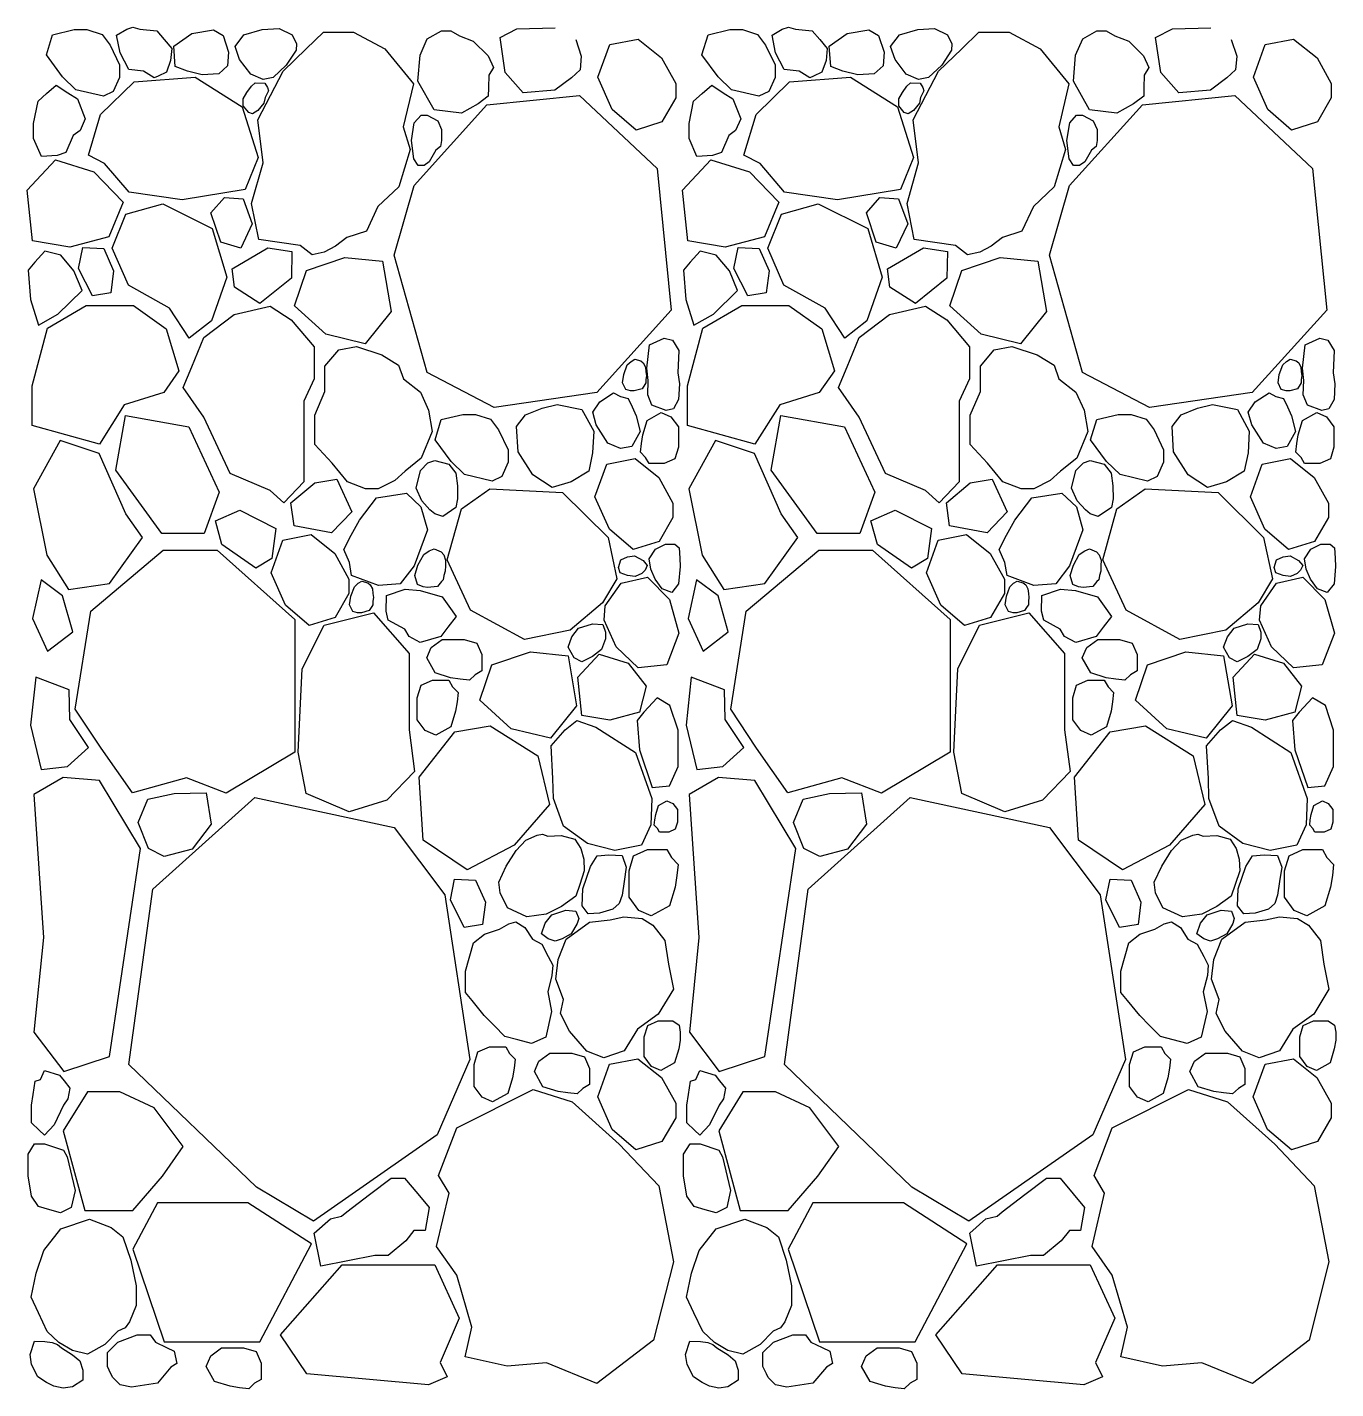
# Model space of a CAD drawing. Header units: millimetres. Extents: x 10227 to 13232, y 2 to 9351.
# Drawn here: x 11655.5 to 11831.7, y 7109.5 to 7292.7 of the extents above; entities that cross this region are included whole.
import ezdxf

# ---------------------------------------------------------------- set-up
doc = ezdxf.new("R2010")
doc.units = ezdxf.units.MM
doc.layers.add('RETINO', color=20, linetype='Continuous')

msp = doc.modelspace()

# ---------------------------------------------------------------- linework, layer by layer
at = {"layer": 'RETINO'}
for points in [[(11671.19, 7286.79), (11669.21, 7287.04), (11668.04, 7289.3), (11667.57, 7291.65), (11668.94, 7292.48), (11669.77, 7292.72), (11670.71, 7292.46), (11672.98, 7292.23), (11673.99, 7291.09), (11674.98, 7289.88), (11674.83, 7288.25), (11674.28, 7286.67), (11673.15, 7286.13), (11672.64, 7285.91), (11671.19, 7286.79)], [(11690.41, 7287.63), (11688.64, 7285.96), (11687.3, 7285.7), (11685.63, 7286.4), (11684.12, 7288.36), (11683.51, 7290.12), (11684.7, 7291.7), (11687.18, 7292.42), (11689.45, 7292.56), (11691.2, 7291.69), (11691.76, 7290.47), (11691.73, 7289.62), (11690.41, 7287.63)], [(11719.89, 7286.63), (11719.19, 7291.33), (11721.46, 7292.51), (11726.61, 7292.64)], [(11759.42, 7286.79), (11757.44, 7287.04), (11756.27, 7289.3), (11755.79, 7291.65), (11757.16, 7292.48), (11758, 7292.72), (11758.94, 7292.46), (11761.21, 7292.23), (11762.22, 7291.09), (11763.2, 7289.88), (11763.06, 7288.25), (11762.5, 7286.67), (11761.38, 7286.13), (11760.87, 7285.91), (11759.42, 7286.79)], [(11778.63, 7287.63), (11776.87, 7285.96), (11775.52, 7285.7), (11773.86, 7286.4), (11772.35, 7288.36), (11771.74, 7290.12), (11772.93, 7291.7), (11775.41, 7292.42), (11777.67, 7292.56), (11779.42, 7291.69), (11779.98, 7290.47), (11779.95, 7289.62), (11778.63, 7287.63)], [(11808.12, 7286.63), (11807.41, 7291.33), (11809.68, 7292.51), (11814.84, 7292.64)], [(11665.8, 7283.43), (11662.1, 7284.31), (11660.3, 7286.07), (11658.12, 7288.99), (11658.95, 7291.72), (11661.87, 7292.42), (11663.58, 7292.42), (11665.61, 7291.76), (11666.68, 7290.32), (11667.96, 7287.67), (11667.96, 7285.98), (11667.12, 7284.06), (11665.8, 7283.43)], [(11675.47, 7287.42), (11675.28, 7290.16), (11677.67, 7291.89), (11680.6, 7292.37)], [(11680.6, 7292.37), (11681.91, 7291.62)], [(11681.91, 7291.62), (11682.65, 7289.38), (11682.5, 7287.54)], [(11692.26, 7263.36), (11686.7, 7264.13), (11685.73, 7269), (11687.3, 7274.47), (11686.57, 7280.25), (11689.97, 7286.79), (11693.09, 7289.81), (11695.41, 7292.05), (11699.47, 7292.05), (11703.65, 7289.81), (11707.53, 7285.09), (11706.16, 7279.31), (11707.07, 7276.27), (11705.55, 7271.25), (11702.74, 7268.59), (11701.2, 7265.28), (11698.56, 7264.41), (11697.04, 7263.27), (11695.52, 7262.46), (11693.89, 7262.07), (11692.26, 7263.36)], [(11713.98, 7281.15), (11710.31, 7281.61), (11708.13, 7285.48), (11708.41, 7288.97), (11709.39, 7291.15), (11711.3, 7292.26), (11712.55, 7292.24), (11713.72, 7291.56), (11715.58, 7290.86), (11717.57, 7288.89), (11718.28, 7287.32), (11717.66, 7286.26), (11717.62, 7284.58), (11717.59, 7283.43), (11716.24, 7282.43), (11713.98, 7281.15)], [(11729.37, 7291.06), (11730.12, 7288.82), (11729.97, 7286.97)], [(11740.97, 7279.99), (11737.49, 7278.89), (11734.29, 7281.63), (11732.35, 7286), (11733.94, 7290.4), (11737.75, 7291.14), (11740.93, 7288.59), (11742.84, 7285.15), (11742.84, 7283.2), (11740.97, 7279.99)], [(11754.03, 7283.43), (11750.33, 7284.31), (11748.52, 7286.07), (11746.35, 7288.99), (11747.18, 7291.72), (11750.09, 7292.42), (11751.81, 7292.42), (11753.83, 7291.76), (11754.9, 7290.32), (11756.19, 7287.67), (11756.19, 7285.98), (11755.35, 7284.06), (11754.03, 7283.43)], [(11763.7, 7287.42), (11763.5, 7290.16), (11765.9, 7291.89), (11768.82, 7292.37)], [(11768.82, 7292.37), (11770.13, 7291.62)], [(11770.13, 7291.62), (11770.88, 7289.38), (11770.73, 7287.54)], [(11780.48, 7263.36), (11774.93, 7264.13), (11773.96, 7269), (11775.52, 7274.47), (11774.8, 7280.25), (11778.2, 7286.79), (11781.32, 7289.81), (11783.64, 7292.05), (11787.7, 7292.05), (11791.88, 7289.81), (11795.75, 7285.09), (11794.39, 7279.31), (11795.3, 7276.27), (11793.78, 7271.25), (11790.97, 7268.59), (11789.43, 7265.28), (11786.79, 7264.41), (11785.27, 7263.27), (11783.75, 7262.46), (11782.12, 7262.07), (11780.48, 7263.36)], [(11802.21, 7281.15), (11798.53, 7281.61), (11796.36, 7285.48), (11796.63, 7288.97), (11797.62, 7291.15), (11799.53, 7292.26), (11800.78, 7292.24), (11801.94, 7291.56), (11803.81, 7290.86), (11805.79, 7288.89), (11806.51, 7287.32), (11805.89, 7286.26), (11805.85, 7284.58), (11805.82, 7283.43), (11804.46, 7282.43), (11802.21, 7281.15)], [(11817.6, 7291.06), (11818.34, 7288.82), (11818.19, 7286.97)], [(11829.2, 7279.99), (11825.71, 7278.89), (11822.52, 7281.63), (11820.58, 7286), (11822.17, 7290.4), (11825.98, 7291.14), (11829.16, 7288.59), (11831.06, 7285.15), (11831.06, 7283.2), (11829.2, 7279.99)], [(11681.32, 7286.47), (11679.1, 7286.3), (11677.11, 7286.82), (11675.47, 7287.42)], [(11682.5, 7287.54), (11681.32, 7286.47)], [(11729.97, 7286.97), (11728.78, 7285.9)], [(11769.54, 7286.47), (11767.33, 7286.3), (11765.34, 7286.82), (11763.7, 7287.42)], [(11770.73, 7287.54), (11769.54, 7286.47)], [(11818.19, 7286.97), (11817.01, 7285.9)], [(11686.6, 7275.21), (11684.87, 7270.89), (11676.37, 7269.48), (11669.24, 7270.54), (11665.95, 7274.39), (11663.78, 7275.51), (11665.42, 7280.97), (11669.92, 7285.37), (11678.14, 7286.02), (11684.47, 7282.01), (11686.6, 7275.21)], [(11687.4, 7282.5), (11686.58, 7281.5), (11685.87, 7281.07), (11685.35, 7281.26), (11684.61, 7282.15), (11684.61, 7283.07), (11685.1, 7283.95), (11685.71, 7284.77), (11686.23, 7285.24), (11687.5, 7285.19), (11687.87, 7284.63), (11687.99, 7284.16), (11687.56, 7283.27), (11687.4, 7282.5)], [(11728.78, 7285.9), (11726.57, 7284.24), (11722.31, 7283.91), (11719.89, 7286.63)], [(11774.82, 7275.21), (11773.1, 7270.89), (11764.59, 7269.48), (11757.47, 7270.54), (11754.18, 7274.39), (11752, 7275.51), (11753.64, 7280.97), (11758.15, 7285.37), (11766.37, 7286.02), (11772.7, 7282.01), (11774.82, 7275.21)], [(11775.63, 7282.5), (11774.81, 7281.5), (11774.1, 7281.07), (11773.57, 7281.26), (11772.84, 7282.15), (11772.84, 7283.07), (11773.33, 7283.95), (11773.94, 7284.77), (11774.45, 7285.24), (11775.73, 7285.19), (11776.1, 7284.63), (11776.22, 7284.16), (11775.78, 7283.27), (11775.63, 7282.5)], [(11817.01, 7285.9), (11814.79, 7284.24), (11810.53, 7283.91), (11808.12, 7286.63)], [(11657.44, 7275.31), (11656.39, 7277.75), (11656.39, 7279.75), (11656.99, 7282.79), (11658.15, 7283.79), (11659.44, 7284.91), (11660.98, 7283.91), (11662.28, 7283.07), (11663.34, 7280.39), (11662.66, 7278.83), (11661.74, 7278.16), (11660.74, 7275.85), (11659.56, 7275.44), (11657.44, 7275.31)], [(11707.61, 7271.41), (11717.42, 7282.28), (11729.87, 7283.55), (11740.33, 7273.71), (11742.23, 7254.66), (11732.19, 7243.54), (11718.37, 7241.53), (11709.38, 7246.27), (11704.92, 7262.06), (11707.61, 7271.41)], [(11745.66, 7275.31), (11744.62, 7277.75), (11744.62, 7279.75), (11745.21, 7282.79), (11746.37, 7283.79), (11747.67, 7284.91), (11749.21, 7283.91), (11750.51, 7283.07), (11751.57, 7280.39), (11750.89, 7278.83), (11749.96, 7278.16), (11748.97, 7275.85), (11747.78, 7275.44), (11745.66, 7275.31)], [(11795.84, 7271.41), (11805.64, 7282.28), (11818.09, 7283.55), (11828.55, 7273.71), (11830.46, 7254.66), (11820.42, 7243.54), (11806.59, 7241.53), (11797.6, 7246.27), (11793.15, 7262.06), (11795.84, 7271.41)], [(11710.55, 7276.16), (11709.66, 7274.61), (11708.95, 7274.1), (11708.15, 7274.1), (11707.58, 7275.01), (11707.24, 7277.47), (11707.64, 7279.85), (11708.55, 7280.91), (11709.35, 7280.91), (11710.81, 7280.13), (11711.32, 7278.96), (11711.32, 7277.5), (11711.18, 7276.66), (11710.55, 7276.16)], [(11798.78, 7276.16), (11797.89, 7274.61), (11797.18, 7274.1), (11796.38, 7274.1), (11795.8, 7275.01), (11795.46, 7277.47), (11795.86, 7279.85), (11796.78, 7280.91), (11797.58, 7280.91), (11799.03, 7280.13), (11799.55, 7278.96), (11799.55, 7277.5), (11799.4, 7276.66), (11798.78, 7276.16)], [(11661.27, 7263.12), (11656.25, 7263.96), (11655.54, 7270.78), (11659.32, 7274.89), (11664.52, 7273.27), (11668.47, 7269.16), (11666.54, 7264.52), (11661.27, 7263.12)], [(11749.49, 7263.12), (11744.47, 7263.96), (11743.76, 7270.78), (11747.55, 7274.89), (11752.74, 7273.27), (11756.7, 7269.16), (11754.77, 7264.52), (11749.49, 7263.12)], [(11674.7, 7254.91), (11669.18, 7258.02), (11666.99, 7262.97), (11668.83, 7267.58), (11673.78, 7268.96), (11680.45, 7265.62), (11682.4, 7259.06), (11680.33, 7253.19), (11677.34, 7250.88), (11674.7, 7254.91)], [(11682.08, 7269.82), (11684.6, 7269.62), (11685.82, 7266.24), (11684.28, 7262.97), (11681.58, 7263.79), (11680.26, 7267.75), (11682.08, 7269.82)], [(11762.92, 7254.91), (11757.4, 7258.02), (11755.22, 7262.97), (11757.06, 7267.58), (11762, 7268.96), (11768.67, 7265.62), (11770.63, 7259.06), (11768.56, 7253.19), (11765.57, 7250.88), (11762.92, 7254.91)], [(11770.31, 7269.82), (11772.82, 7269.62), (11774.05, 7266.24), (11772.51, 7262.97), (11769.81, 7263.79), (11768.49, 7267.75), (11770.31, 7269.82)], [(11655.96, 7256.06), (11657.04, 7252.62), (11659.66, 7254.12), (11662.91, 7257.28), (11661.83, 7259.95), (11660.07, 7262.03), (11657.9, 7262.57), (11656.54, 7261.12), (11655.64, 7260.03), (11655.96, 7256.06)], [(11666.79, 7256.96), (11664.3, 7256.56), (11662.44, 7260.27), (11663.02, 7263.09), (11665.83, 7262.93), (11667.17, 7259.95), (11666.79, 7256.96)], [(11683.42, 7257.72), (11683.11, 7260.22), (11687.93, 7263.04), (11691.17, 7262.54), (11691.11, 7258.96), (11686.86, 7255.55), (11683.42, 7257.72)], [(11698.28, 7261.74), (11703.35, 7261.23), (11704.51, 7254.47), (11701.01, 7250.12), (11695.71, 7251.39), (11691.5, 7255.23), (11693.12, 7259.99), (11698.28, 7261.74)], [(11744.18, 7256.06), (11745.27, 7252.62), (11747.89, 7254.12), (11751.14, 7257.28), (11750.06, 7259.95), (11748.29, 7262.03), (11746.13, 7262.57), (11744.77, 7261.12), (11743.87, 7260.03), (11744.18, 7256.06)], [(11755.02, 7256.96), (11752.52, 7256.56), (11750.67, 7260.27), (11751.24, 7263.09), (11754.06, 7262.93), (11755.39, 7259.95), (11755.02, 7256.96)], [(11771.64, 7257.72), (11771.33, 7260.22), (11776.16, 7263.04), (11779.4, 7262.54), (11779.33, 7258.96), (11775.09, 7255.55), (11771.64, 7257.72)], [(11786.51, 7261.74), (11791.58, 7261.23), (11792.74, 7254.47), (11789.23, 7250.12), (11783.94, 7251.39), (11779.72, 7255.23), (11781.34, 7259.99), (11786.51, 7261.74)], [(11668.6, 7241.91), (11665.26, 7236.6), (11656.2, 7239.12), (11656.2, 7244.44), (11658.25, 7252.21), (11663.49, 7255.28), (11669.83, 7255.28), (11674.25, 7252.14), (11675.96, 7246.48), (11673.91, 7243.55), (11668.6, 7241.91)], [(11688.22, 7230.35), (11682.85, 7232.66), (11679.31, 7240.22), (11676.52, 7244.24), (11677.68, 7247.03), (11679.32, 7250.98), (11683.39, 7254.04), (11688.22, 7255.2), (11691.08, 7253.36), (11694.14, 7249.69), (11694.14, 7245.4), (11692.78, 7242.4), (11692.78, 7239.4), (11692.78, 7234.43), (11692.78, 7231.51), (11690.06, 7228.71), (11688.22, 7230.35)], [(11756.83, 7241.91), (11753.49, 7236.6), (11744.43, 7239.12), (11744.43, 7244.44), (11746.47, 7252.21), (11751.72, 7255.28), (11758.05, 7255.28), (11762.48, 7252.14), (11764.18, 7246.48), (11762.14, 7243.55), (11756.83, 7241.91)], [(11776.45, 7230.35), (11771.07, 7232.66), (11767.54, 7240.22), (11764.75, 7244.24), (11765.91, 7247.03), (11767.54, 7250.98), (11771.62, 7254.04), (11776.45, 7255.2), (11779.3, 7253.36), (11782.36, 7249.69), (11782.36, 7245.4), (11781, 7242.4), (11781, 7239.4), (11781, 7234.43), (11781, 7231.51), (11778.28, 7228.71), (11776.45, 7230.35)], [(11743.33, 7244.71), (11743.22, 7242.63), (11742.52, 7241.34), (11741.56, 7241.15), (11739.63, 7241.85), (11739.05, 7243.24), (11739.13, 7245.18), (11738.95, 7246.82), (11739.31, 7249.99), (11741.29, 7250.88), (11742.37, 7250.61), (11743.23, 7249.23), (11743.11, 7246.19), (11743.33, 7244.71)], [(11831.56, 7244.71), (11831.44, 7242.63), (11830.75, 7241.34), (11829.78, 7241.15), (11827.86, 7241.85), (11827.27, 7243.24), (11827.36, 7245.18), (11827.18, 7246.82), (11827.54, 7249.99), (11829.52, 7250.88), (11830.59, 7250.61), (11831.45, 7249.23), (11831.34, 7246.19), (11831.56, 7244.71)], [(11708.57, 7234.7), (11706.41, 7232.99), (11705, 7231.7), (11702.78, 7230.61), (11701.09, 7230.61), (11698.63, 7231.54), (11696.58, 7234.04), (11694.25, 7236.56), (11694.25, 7240.51), (11695.61, 7243.68), (11695.61, 7247.11), (11697.48, 7249.3), (11699.87, 7249.74), (11703.27, 7248.64), (11705.53, 7247.24), (11706.19, 7245.4), (11708.47, 7243.6), (11709.57, 7241.19), (11710.06, 7238.29), (11708.57, 7234.7)], [(11796.8, 7234.7), (11794.63, 7232.99), (11793.22, 7231.7), (11791.01, 7230.61), (11789.31, 7230.61), (11786.85, 7231.54), (11784.81, 7234.04), (11782.48, 7236.56), (11782.48, 7240.51), (11783.84, 7243.68), (11783.84, 7247.11), (11785.71, 7249.3), (11788.09, 7249.74), (11791.49, 7248.64), (11793.76, 7247.24), (11794.41, 7245.4), (11796.7, 7243.6), (11797.8, 7241.19), (11798.29, 7238.29), (11796.8, 7234.7)], [(11738.3, 7244.05), (11737.25, 7243.76), (11736.75, 7243.76), (11736.12, 7243.94), (11735.68, 7244.86), (11735.85, 7246), (11736.31, 7247.26), (11736.83, 7247.74), (11737.32, 7248.03), (11738.12, 7247.81), (11738.46, 7247.54), (11738.74, 7246.98), (11738.8, 7246.37), (11738.88, 7245.8), (11738.8, 7245.31), (11738.8, 7244.85), (11738.65, 7244.63), (11738.3, 7244.05)], [(11826.52, 7244.05), (11825.48, 7243.76), (11824.98, 7243.76), (11824.34, 7243.94), (11823.9, 7244.86), (11824.07, 7246), (11824.54, 7247.26), (11825.06, 7247.74), (11825.54, 7248.03), (11826.34, 7247.81), (11826.68, 7247.54), (11826.96, 7246.98), (11827.03, 7246.37), (11827.1, 7245.8), (11827.03, 7245.31), (11827.03, 7244.85), (11826.88, 7244.63), (11826.52, 7244.05)], [(11737.48, 7240.42), (11738.05, 7238.32), (11736.92, 7236.28), (11735.41, 7236.04), (11733.7, 7236.72), (11732.13, 7239.22), (11731.67, 7240.92), (11732.61, 7242.32), (11734.47, 7243.49), (11735.38, 7243.01), (11736.43, 7242.75), (11736.97, 7241.63), (11737.48, 7240.42)], [(11825.71, 7240.42), (11826.27, 7238.32), (11825.14, 7236.28), (11823.64, 7236.04), (11821.93, 7236.72), (11820.36, 7239.22), (11819.9, 7240.92), (11820.84, 7242.32), (11822.7, 7243.49), (11823.6, 7243.01), (11824.65, 7242.75), (11825.19, 7241.63), (11825.71, 7240.42)], [(11723.6, 7232.49), (11721.63, 7235.58), (11721.41, 7238.98), (11722.62, 7240.56), (11724.84, 7241.47), (11726.88, 7241.95), (11730.21, 7241.25), (11731.79, 7238.33), (11731.64, 7235.43), (11731.12, 7232.97), (11728.74, 7231.52), (11726.19, 7230.77), (11723.6, 7232.49)], [(11811.82, 7232.49), (11809.85, 7235.58), (11809.64, 7238.98), (11810.85, 7240.56), (11813.06, 7241.47), (11815.1, 7241.95), (11818.44, 7241.25), (11820.02, 7238.33), (11819.87, 7235.43), (11819.35, 7232.97), (11816.97, 7231.52), (11814.42, 7230.77), (11811.82, 7232.49)], [(11679.36, 7224.57), (11673.64, 7224.57), (11667.46, 7233.1), (11668.76, 7240.45), (11677.31, 7238.94), (11681.39, 7230.12)], [(11718.1, 7231.62), (11714.4, 7232.5), (11712.6, 7234.26), (11710.43, 7237.17), (11711.26, 7239.91), (11714.17, 7240.61), (11715.89, 7240.61), (11717.91, 7239.95), (11718.98, 7238.51), (11720.27, 7235.86), (11720.27, 7234.17), (11719.42, 7232.25), (11718.1, 7231.62)], [(11738.4, 7237.88), (11738.98, 7239.81), (11740.88, 7240.86), (11742.18, 7240.3), (11743.19, 7238.93), (11743.19, 7236.19), (11742.71, 7234.62), (11741.28, 7233.99), (11739.24, 7233.99), (11738.77, 7234.81), (11738.08, 7235.53), (11738.2, 7236.68), (11738.4, 7237.88)], [(11767.59, 7224.57), (11761.87, 7224.57), (11755.69, 7233.1), (11756.99, 7240.45), (11765.53, 7238.94), (11769.61, 7230.12)], [(11806.33, 7231.62), (11802.63, 7232.5), (11800.83, 7234.26), (11798.65, 7237.17), (11799.49, 7239.91), (11802.4, 7240.61), (11804.11, 7240.61), (11806.14, 7239.95), (11807.21, 7238.51), (11808.49, 7235.86), (11808.49, 7234.17), (11807.65, 7232.25), (11806.33, 7231.62)], [(11826.62, 7237.88), (11827.21, 7239.81), (11829.1, 7240.86), (11830.41, 7240.3), (11831.42, 7238.93), (11831.42, 7236.19), (11830.94, 7234.62), (11829.51, 7233.99), (11827.47, 7233.99), (11827, 7234.81), (11826.3, 7235.53), (11826.43, 7236.68), (11826.62, 7237.88)], [(11666.6, 7217.86), (11671.03, 7224.03), (11668.81, 7227.22), (11665.21, 7235.34), (11659.98, 7237.08), (11656.37, 7230.57), (11658.17, 7221.68)], [(11754.82, 7217.86), (11759.26, 7224.03), (11757.04, 7227.22), (11753.43, 7235.34), (11748.2, 7237.08), (11744.6, 7230.57), (11746.4, 7221.68)], [(11707.88, 7230.66), (11708.46, 7233.04), (11709.48, 7234.1), (11710.38, 7234.39), (11712.28, 7233.92), (11713.22, 7232.68), (11713.46, 7230.98), (11713.46, 7229.25), (11713.24, 7228.09), (11711.47, 7226.86), (11710.39, 7227.24), (11709.75, 7227.76), (11708.64, 7228.99), (11707.88, 7230.66)], [(11740.59, 7223.52), (11737.1, 7222.41), (11733.9, 7225.15), (11731.96, 7229.52), (11733.55, 7233.92), (11737.36, 7234.66), (11740.54, 7232.12), (11742.45, 7228.67), (11742.45, 7226.72), (11740.59, 7223.52)], [(11796.1, 7230.66), (11796.69, 7233.04), (11797.7, 7234.1), (11798.6, 7234.39), (11800.51, 7233.92), (11801.45, 7232.68), (11801.68, 7230.98), (11801.69, 7229.25), (11801.47, 7228.09), (11799.7, 7226.86), (11798.62, 7227.24), (11797.98, 7227.76), (11796.86, 7228.99), (11796.1, 7230.66)], [(11828.81, 7223.52), (11825.33, 7222.41), (11822.13, 7225.15), (11820.19, 7229.52), (11821.78, 7233.92), (11825.59, 7234.66), (11828.77, 7232.12), (11830.68, 7228.67), (11830.68, 7226.72), (11828.81, 7223.52)], [(11681.39, 7230.12), (11679.36, 7224.57)], [(11697.21, 7231.91), (11699.24, 7227.51), (11696.51, 7224.67), (11691.46, 7225.62), (11691.04, 7228.7), (11694.23, 7231.39), (11697.21, 7231.91)], [(11713.99, 7227.9), (11717.79, 7230.59), (11727.6, 7230.1), (11733.74, 7224.02), (11734.92, 7218.48), (11732.99, 7215.25), (11728.64, 7211.56), (11722.47, 7210.31), (11715.22, 7214.24), (11712.08, 7221.04), (11713.99, 7227.9)], [(11769.61, 7230.12), (11767.59, 7224.57)], [(11785.43, 7231.91), (11787.46, 7227.51), (11784.74, 7224.67), (11779.69, 7225.62), (11779.26, 7228.7), (11782.46, 7231.39), (11785.43, 7231.91)], [(11802.22, 7227.9), (11806.01, 7230.59), (11815.82, 7230.1), (11821.96, 7224.02), (11823.15, 7218.48), (11821.21, 7215.25), (11816.87, 7211.56), (11810.7, 7210.31), (11803.44, 7214.24), (11800.31, 7221.04), (11802.22, 7227.9)], [(11700.25, 7226.37), (11702.55, 7229.4), (11706.58, 7230.01), (11708.52, 7228.18), (11709.42, 7225.09), (11707.62, 7220.24), (11705.75, 7217.78), (11702.81, 7217.59), (11699.2, 7218.92), (11698.91, 7220.69), (11698.15, 7222.42), (11699.12, 7224.36), (11700.25, 7226.37)], [(11788.48, 7226.37), (11790.78, 7229.4), (11794.81, 7230.01), (11796.75, 7228.18), (11797.64, 7225.09), (11795.85, 7220.24), (11793.98, 7217.78), (11791.03, 7217.59), (11787.43, 7218.92), (11787.13, 7220.69), (11786.37, 7222.42), (11787.34, 7224.36), (11788.48, 7226.37)], [(11688.47, 7221.21), (11686.32, 7219.89), (11681.75, 7223.11), (11680.87, 7226.27), (11684.16, 7227.7), (11689.02, 7225.25), (11688.47, 7221.21)], [(11776.7, 7221.21), (11774.55, 7219.89), (11769.98, 7223.11), (11769.09, 7226.27), (11772.38, 7227.7), (11777.25, 7225.25), (11776.7, 7221.21)], [(11696.97, 7213.29), (11693.48, 7212.18), (11690.29, 7214.92), (11688.35, 7219.29), (11689.94, 7223.69), (11693.75, 7224.43), (11696.93, 7221.89), (11698.83, 7218.44), (11698.83, 7216.49), (11696.97, 7213.29)], [(11743.22, 7217.79), (11742.29, 7216.65), (11741.01, 7217.15), (11740.05, 7218.44), (11739.47, 7219.78), (11739.23, 7221.18), (11740.1, 7222.46), (11741.46, 7223.12), (11742.71, 7223.12), (11743.29, 7222.64), (11743.38, 7221.24), (11743.41, 7220.14), (11743.22, 7217.79)], [(11785.2, 7213.29), (11781.71, 7212.18), (11778.52, 7214.92), (11776.57, 7219.29), (11778.16, 7223.69), (11781.98, 7224.43), (11785.15, 7221.89), (11787.06, 7218.44), (11787.06, 7216.49), (11785.2, 7213.29)], [(11831.45, 7217.79), (11830.51, 7216.65), (11829.23, 7217.15), (11828.28, 7218.44), (11827.7, 7219.78), (11827.46, 7221.18), (11828.32, 7222.46), (11829.68, 7223.12), (11830.93, 7223.12), (11831.52, 7222.64), (11831.6, 7221.24), (11831.64, 7220.14), (11831.45, 7217.79)], [(11658.17, 7221.68), (11661.09, 7217.03)], [(11669.7, 7189.67), (11665.47, 7195.7), (11662, 7200.94), (11664.1, 7214.11), (11673.84, 7222.35), (11681.09, 7222.35), (11691.55, 7212.98), (11691.55, 7195.15), (11682.3, 7189.61), (11676.96, 7191.67), (11669.7, 7189.67)], [(11710.77, 7217.46), (11709.43, 7217.3), (11708.82, 7217.39), (11708.07, 7217.72), (11707.7, 7218.93), (11708.12, 7220.31), (11708.93, 7221.76), (11709.65, 7222.26), (11710.3, 7222.52), (11711.24, 7222.11), (11711.61, 7221.72), (11711.85, 7220.98), (11711.82, 7220.21), (11711.8, 7219.5), (11711.62, 7218.91), (11711.54, 7218.35), (11711.31, 7218.1), (11710.77, 7217.46)], [(11737.36, 7218.8), (11736.35, 7218.93), (11735.37, 7219.29), (11735.13, 7220.01), (11735.45, 7221.03), (11736.34, 7221.44), (11737.29, 7221.55), (11738.43, 7220.95), (11738.99, 7220.25), (11738.7, 7219.62), (11738.26, 7219.2), (11737.36, 7218.8)], [(11746.4, 7221.68), (11749.32, 7217.03)], [(11757.93, 7189.67), (11753.7, 7195.7), (11750.23, 7200.94), (11752.32, 7214.11), (11762.07, 7222.35), (11769.32, 7222.35), (11779.78, 7212.98), (11779.78, 7195.15), (11770.52, 7189.61), (11765.19, 7191.67), (11757.93, 7189.67)], [(11798.99, 7217.46), (11797.66, 7217.3), (11797.05, 7217.39), (11796.3, 7217.72), (11795.93, 7218.93), (11796.35, 7220.31), (11797.15, 7221.76), (11797.88, 7222.26), (11798.53, 7222.52), (11799.47, 7222.11), (11799.84, 7221.72), (11800.08, 7220.98), (11800.05, 7220.21), (11800.03, 7219.5), (11799.85, 7218.91), (11799.77, 7218.35), (11799.53, 7218.1), (11798.99, 7217.46)], [(11825.59, 7218.8), (11824.57, 7218.93), (11823.59, 7219.29), (11823.36, 7220.01), (11823.68, 7221.03), (11824.57, 7221.44), (11825.52, 7221.55), (11826.65, 7220.95), (11827.22, 7220.25), (11826.92, 7219.62), (11826.49, 7219.2), (11825.59, 7218.8)], [(11658.27, 7208.73), (11661.67, 7211.32), (11660.29, 7216.19), (11657.42, 7218.32), (11656.26, 7213.13), (11658.27, 7208.73)], [(11661.09, 7217.03), (11666.6, 7217.86)], [(11701.55, 7214.19), (11700.51, 7213.9), (11700.01, 7213.9), (11699.38, 7214.08), (11698.93, 7214.99), (11699.11, 7216.14), (11699.57, 7217.39), (11700.09, 7217.88), (11700.57, 7218.16), (11701.37, 7217.95), (11701.71, 7217.68), (11701.99, 7217.12), (11702.06, 7216.5), (11702.13, 7215.94), (11702.06, 7215.45), (11702.06, 7214.99), (11701.91, 7214.76), (11701.55, 7214.19)], [(11735.47, 7217.87), (11739.04, 7218.68), (11741.99, 7215.68), (11743.26, 7211.17), (11741.61, 7206.92), (11737.75, 7206.49), (11734.8, 7209.3), (11733.18, 7212.89), (11733.35, 7214.83), (11735.47, 7217.87)], [(11746.5, 7208.73), (11749.89, 7211.32), (11748.52, 7216.19), (11745.64, 7218.32), (11744.49, 7213.13), (11746.5, 7208.73)], [(11749.32, 7217.03), (11754.82, 7217.86)], [(11789.78, 7214.19), (11788.74, 7213.9), (11788.24, 7213.9), (11787.6, 7214.08), (11787.16, 7214.99), (11787.33, 7216.14), (11787.8, 7217.39), (11788.31, 7217.88), (11788.8, 7218.16), (11789.6, 7217.95), (11789.94, 7217.68), (11790.22, 7217.12), (11790.29, 7216.5), (11790.36, 7215.94), (11790.29, 7215.45), (11790.29, 7214.99), (11790.13, 7214.76), (11789.78, 7214.19)], [(11823.7, 7217.87), (11827.26, 7218.68), (11830.22, 7215.68), (11831.49, 7211.17), (11829.84, 7206.92), (11825.98, 7206.49), (11823.02, 7209.3), (11821.41, 7212.89), (11821.57, 7214.83), (11823.7, 7217.87)], [(11703.89, 7216.24), (11706.42, 7217.07), (11708.41, 7216.89), (11711.38, 7216.03), (11712.28, 7214.79), (11713.28, 7213.4), (11712.15, 7211.95), (11711.2, 7210.73), (11708.44, 7209.91), (11706.94, 7210.72), (11706.35, 7211.7), (11704.14, 7212.9), (11703.83, 7214.11), (11703.89, 7216.24)], [(11792.12, 7216.24), (11794.64, 7217.07), (11796.64, 7216.89), (11799.61, 7216.03), (11800.51, 7214.79), (11801.5, 7213.4), (11800.38, 7211.95), (11799.43, 7210.73), (11796.67, 7209.91), (11795.17, 7210.72), (11794.58, 7211.7), (11792.37, 7212.9), (11792.06, 7214.11), (11792.12, 7216.24)], [(11698.89, 7187.12), (11693.1, 7189.59), (11692.02, 7195.15), (11692.56, 7206.38), (11695.49, 7212.25), (11702.14, 7213.89), (11706.95, 7208.42), (11706.95, 7198.13), (11707.67, 7192.55), (11703.95, 7188.67), (11698.89, 7187.12)], [(11787.12, 7187.12), (11781.32, 7189.59), (11780.25, 7195.15), (11780.79, 7206.38), (11783.72, 7212.25), (11790.36, 7213.89), (11795.17, 7208.42), (11795.17, 7198.13), (11795.9, 7192.55), (11792.18, 7188.67), (11787.12, 7187.12)], [(11732.85, 7208.97), (11731.62, 7208), (11730.18, 7207.3), (11729.14, 7207.82), (11728.35, 7209.26), (11728.86, 7210.68), (11729.75, 7211.83), (11731.63, 7212.44), (11733, 7212.31), (11733.38, 7211.31), (11733.37, 7210.39), (11732.85, 7208.97)], [(11821.08, 7208.97), (11819.85, 7208), (11818.41, 7207.3), (11817.37, 7207.82), (11816.58, 7209.26), (11817.08, 7210.68), (11817.98, 7211.83), (11819.85, 7212.44), (11821.22, 7212.31), (11821.6, 7211.31), (11821.6, 7210.39), (11821.08, 7208.97)], [(11712.53, 7205.17), (11710.45, 7205.8), (11709.32, 7207.84), (11709.92, 7209.25), (11711.4, 7210.33), (11714.35, 7210.33), (11716.04, 7209.82), (11716.73, 7208.28), (11716.73, 7206.08), (11715.84, 7205.57), (11715.06, 7204.82), (11713.83, 7204.96), (11712.53, 7205.17)], [(11800.75, 7205.17), (11798.68, 7205.8), (11797.55, 7207.84), (11798.15, 7209.25), (11799.63, 7210.33), (11802.58, 7210.33), (11804.27, 7209.82), (11804.95, 7208.28), (11804.95, 7206.08), (11804.06, 7205.57), (11803.29, 7204.82), (11802.05, 7204.96), (11800.75, 7205.17)], [(11723.26, 7208.64), (11728.33, 7208.13), (11729.49, 7201.37), (11725.98, 7197.02), (11720.69, 7198.29), (11716.47, 7202.13), (11718.09, 7206.89), (11723.26, 7208.64)], [(11733.97, 7199.46), (11730.17, 7200.09), (11729.64, 7205.24), (11732.5, 7208.35), (11736.42, 7207.12), (11738.84, 7204.02), (11737.95, 7200.51), (11733.97, 7199.46)], [(11811.49, 7208.64), (11816.55, 7208.13), (11817.71, 7201.37), (11814.21, 7197.02), (11808.92, 7198.29), (11804.7, 7202.13), (11806.32, 7206.89), (11811.49, 7208.64)], [(11822.19, 7199.46), (11818.4, 7200.09), (11817.86, 7205.24), (11820.72, 7208.35), (11824.65, 7207.12), (11827.07, 7204.02), (11826.17, 7200.51), (11822.19, 7199.46)], [(11661.25, 7199.52), (11661.18, 7203.53), (11656.68, 7205.26), (11655.98, 7198.76), (11657.42, 7192.8)], [(11713.2, 7200.64), (11712.57, 7198.56), (11710.53, 7197.44), (11709.12, 7198.04), (11708.03, 7199.51), (11708.03, 7202.47), (11708.55, 7204.15), (11710.09, 7204.84), (11712.29, 7204.84), (11712.8, 7203.95), (11713.55, 7203.17), (11713.41, 7201.94), (11713.2, 7200.64)], [(11749.47, 7199.52), (11749.41, 7203.53), (11744.9, 7205.26), (11744.21, 7198.76), (11745.65, 7192.8)], [(11801.43, 7200.64), (11800.79, 7198.56), (11798.76, 7197.44), (11797.35, 7198.04), (11796.26, 7199.51), (11796.26, 7202.47), (11796.78, 7204.15), (11798.32, 7204.84), (11800.51, 7204.84), (11801.02, 7203.95), (11801.77, 7203.17), (11801.64, 7201.94), (11801.43, 7200.64)], [(11737.94, 7195.44), (11739.66, 7190.39), (11741.98, 7190.61), (11743.15, 7193.22), (11743.16, 7198.12), (11742.05, 7201.41), (11740.33, 7202.44), (11738.52, 7200.51), (11737.62, 7199.42), (11737.94, 7195.44)], [(11826.16, 7195.44), (11827.89, 7190.39), (11830.21, 7190.61), (11831.37, 7193.22), (11831.38, 7198.12), (11830.27, 7201.41), (11828.56, 7202.44), (11826.75, 7200.51), (11825.85, 7199.42), (11826.16, 7195.44)], [(11660.94, 7193.21), (11663.78, 7195.79), (11661.25, 7199.52)], [(11726.29, 7191.58), (11726.06, 7196.01), (11727.95, 7198.15), (11729.52, 7199.41), (11732.09, 7198.51), (11737.41, 7195.11), (11739.59, 7188.91), (11739.46, 7185.38), (11738.21, 7182.64), (11734.62, 7181.92), (11730.94, 7182.85), (11727.74, 7185.16), (11726.37, 7188.92), (11726.29, 7191.58)], [(11749.16, 7193.21), (11752.01, 7195.79), (11749.47, 7199.52)], [(11814.52, 7191.58), (11814.28, 7196.01), (11816.17, 7198.15), (11817.75, 7199.41), (11820.31, 7198.51), (11825.64, 7195.11), (11827.81, 7188.91), (11827.68, 7185.38), (11826.44, 7182.64), (11822.85, 7181.92), (11819.16, 7182.85), (11815.96, 7185.16), (11814.6, 7188.92), (11814.52, 7191.58)], [(11708.28, 7191.78), (11713.09, 7197.87), (11717.83, 7198.68)], [(11717.83, 7198.68), (11724.25, 7194.65), (11725.83, 7188.09)], [(11796.51, 7191.78), (11801.31, 7197.87), (11806.06, 7198.68)], [(11806.06, 7198.68), (11812.47, 7194.65), (11814.05, 7188.09)], [(11660.46, 7152.14), (11666.61, 7154.18), (11670.78, 7182.19), (11665.26, 7191.31), (11660.36, 7191.75), (11656.43, 7189.46), (11657.71, 7170.19)], [(11657.42, 7192.8), (11660.94, 7193.21)], [(11725.83, 7188.09), (11721.08, 7182.61), (11714.75, 7179.3), (11708.83, 7183.31), (11708.28, 7191.78)], [(11748.68, 7152.14), (11754.84, 7154.18), (11759, 7182.19), (11753.48, 7191.31), (11748.58, 7191.75), (11744.65, 7189.46), (11745.93, 7170.19)], [(11745.65, 7192.8), (11749.16, 7193.21)], [(11814.05, 7188.09), (11809.31, 7182.61), (11802.97, 7179.3), (11797.05, 7183.31), (11796.51, 7191.78)], [(11710.72, 7143.65), (11694.06, 7132), (11686.39, 7136.58), (11669.23, 7153.08), (11672.43, 7176.68), (11686.16, 7189.05), (11704.94, 7185.01), (11711.73, 7175.96), (11715.12, 7153.76), (11710.72, 7143.65)], [(11671.84, 7182.17), (11670.46, 7185.69), (11671.77, 7188.8)], [(11671.77, 7188.8), (11675.31, 7189.59), (11679.62, 7189.65), (11680.3, 7185.47), (11677.73, 7182.1)], [(11740.13, 7186.77), (11740.49, 7187.95), (11741.65, 7188.59), (11742.45, 7188.25), (11743.07, 7187.41), (11743.07, 7185.73), (11742.77, 7184.77), (11741.9, 7184.38), (11740.65, 7184.38), (11740.36, 7184.88), (11739.93, 7185.33), (11740.01, 7186.03), (11740.13, 7186.77)], [(11798.95, 7143.65), (11782.28, 7132), (11774.62, 7136.58), (11757.45, 7153.08), (11760.66, 7176.68), (11774.39, 7189.05), (11793.16, 7185.01), (11799.95, 7175.96), (11803.35, 7153.76), (11798.95, 7143.65)], [(11760.06, 7182.17), (11758.68, 7185.69), (11759.99, 7188.8)], [(11759.99, 7188.8), (11763.54, 7189.59), (11767.85, 7189.65), (11768.52, 7185.47), (11765.95, 7182.1)], [(11828.35, 7186.77), (11828.71, 7187.95), (11829.87, 7188.59), (11830.67, 7188.25), (11831.29, 7187.41), (11831.29, 7185.73), (11831, 7184.77), (11830.12, 7184.38), (11828.87, 7184.38), (11828.58, 7184.88), (11828.16, 7185.33), (11828.23, 7186.03), (11828.35, 7186.77)], [(11725.6, 7183.84), (11727.41, 7183.91), (11729.23, 7183.41), (11730.04, 7182.18), (11730.45, 7180.73), (11730.52, 7179.19), (11729.9, 7177.31), (11729.37, 7175.74), (11727.43, 7174.39), (11725.4, 7173.34), (11722.8, 7172.97), (11720.18, 7174.2), (11719.19, 7176.2), (11719.02, 7177.63), (11720.01, 7179.78), (11721.33, 7181.9), (11722.65, 7183.28), (11724.18, 7183.97), (11724.88, 7184.09), (11725.6, 7183.84)], [(11813.83, 7183.84), (11815.64, 7183.91), (11817.46, 7183.41), (11818.27, 7182.18), (11818.68, 7180.73), (11818.75, 7179.19), (11818.12, 7177.31), (11817.6, 7175.74), (11815.65, 7174.39), (11813.63, 7173.34), (11811.02, 7172.97), (11808.4, 7174.2), (11807.42, 7176.2), (11807.24, 7177.63), (11808.24, 7179.78), (11809.56, 7181.9), (11810.88, 7183.28), (11812.41, 7183.97), (11813.11, 7184.09), (11813.83, 7183.84)], [(11677.73, 7182.1), (11673.98, 7181.08), (11671.84, 7182.17)], [(11734.38, 7174.03), (11732.57, 7173.47), (11731.06, 7173.36), (11730.22, 7174.47), (11730.32, 7176.73), (11731.35, 7179.77), (11732.26, 7181.2), (11733.81, 7181.32), (11735.63, 7181.24), (11736.16, 7179.65), (11735.88, 7177.72), (11735.61, 7175.91), (11735.22, 7174.78), (11734.38, 7174.03)], [(11742.74, 7176.98), (11741.98, 7174.48), (11739.54, 7173.13), (11737.85, 7173.85), (11736.54, 7175.62), (11736.54, 7179.17), (11737.16, 7181.19), (11739.01, 7182.02), (11741.64, 7182.02), (11742.26, 7180.95), (11743.16, 7180.02), (11742.99, 7178.54), (11742.74, 7176.98)], [(11765.95, 7182.1), (11762.21, 7181.08), (11760.06, 7182.17)], [(11822.61, 7174.03), (11820.8, 7173.47), (11819.29, 7173.36), (11818.44, 7174.47), (11818.55, 7176.73), (11819.57, 7179.77), (11820.48, 7181.2), (11822.04, 7181.32), (11823.85, 7181.24), (11824.39, 7179.65), (11824.1, 7177.72), (11823.84, 7175.91), (11823.45, 7174.78), (11822.61, 7174.03)], [(11830.97, 7176.98), (11830.21, 7174.48), (11827.76, 7173.13), (11826.07, 7173.85), (11824.77, 7175.62), (11824.77, 7179.17), (11825.39, 7181.19), (11827.24, 7182.02), (11829.87, 7182.02), (11830.48, 7180.95), (11831.38, 7180.02), (11831.22, 7178.54), (11830.97, 7176.98)], [(11716.83, 7171.94), (11714.34, 7171.54), (11712.49, 7175.25), (11713.06, 7178.07), (11715.88, 7177.91), (11717.21, 7174.93), (11716.83, 7171.94)], [(11805.06, 7171.94), (11802.57, 7171.54), (11800.71, 7175.25), (11801.29, 7178.07), (11804.11, 7177.91), (11805.44, 7174.93), (11805.06, 7171.94)], [(11728.77, 7170.69), (11727.54, 7170), (11726.58, 7169.7), (11725.67, 7170.03), (11724.75, 7170.69), (11725.25, 7172.11), (11726.15, 7173.26), (11728.02, 7173.87), (11729.39, 7173.74), (11729.77, 7172.74), (11729.57, 7172.06), (11728.77, 7170.69)], [(11816.99, 7170.69), (11815.76, 7170), (11814.8, 7169.7), (11813.9, 7170.03), (11812.97, 7170.69), (11813.48, 7172.11), (11814.37, 7173.26), (11816.25, 7173.87), (11817.62, 7173.74), (11818, 7172.74), (11817.8, 7172.06), (11816.99, 7170.69)], [(11726.11, 7160.24), (11725.32, 7156.77), (11723.42, 7155.91), (11721.57, 7156.4), (11719.84, 7156.85), (11718.39, 7158.33), (11717.06, 7159.69), (11715.42, 7161.7), (11714.53, 7162.79), (11714.53, 7165.66), (11715.59, 7169.49), (11717.08, 7170.64), (11719.09, 7171.33), (11720.34, 7172.02), (11721.31, 7172.31), (11722.53, 7171.55), (11723.56, 7169.97), (11724.8, 7169.29), (11725.67, 7167.66), (11726.28, 7166.48), (11726.16, 7165.07), (11725.62, 7162.89), (11726.11, 7160.24)], [(11731.24, 7172.25), (11733.98, 7172.59), (11735.86, 7172.96), (11738.32, 7172.74), (11739.76, 7171.86), (11741.38, 7169.79), (11741.84, 7166.6), (11742.52, 7163.23), (11740.47, 7159.86), (11737.67, 7157.85), (11735.89, 7154.92), (11733.15, 7154.01), (11730.88, 7154.88), (11728.55, 7157.59), (11727.33, 7159.95), (11727.73, 7161.86), (11726.71, 7164.59), (11727.02, 7167.22), (11728.1, 7169.96), (11731.24, 7172.25)], [(11814.34, 7160.24), (11813.54, 7156.77), (11811.65, 7155.91), (11809.8, 7156.4), (11808.07, 7156.85), (11806.62, 7158.33), (11805.29, 7159.69), (11803.65, 7161.7), (11802.75, 7162.79), (11802.75, 7165.66), (11803.81, 7169.49), (11805.31, 7170.64), (11807.32, 7171.33), (11808.57, 7172.02), (11809.54, 7172.31), (11810.76, 7171.55), (11811.78, 7169.97), (11813.03, 7169.29), (11813.9, 7167.66), (11814.51, 7166.48), (11814.39, 7165.07), (11813.84, 7162.89), (11814.34, 7160.24)], [(11819.47, 7172.25), (11822.21, 7172.59), (11824.08, 7172.96), (11826.54, 7172.74), (11827.99, 7171.86), (11829.61, 7169.79), (11830.07, 7166.6), (11830.75, 7163.23), (11828.7, 7159.86), (11825.89, 7157.85), (11824.11, 7154.92), (11821.37, 7154.01), (11819.11, 7154.88), (11816.77, 7157.59), (11815.56, 7159.95), (11815.96, 7161.86), (11814.93, 7164.59), (11815.24, 7167.22), (11816.33, 7169.96), (11819.47, 7172.25)], [(11657.71, 7170.19), (11656.43, 7157.44)], [(11745.93, 7170.19), (11744.66, 7157.44)], [(11743.24, 7155.19), (11742.67, 7153.33), (11740.84, 7152.31), (11739.57, 7152.85), (11738.59, 7154.18), (11738.59, 7156.84), (11739.06, 7158.36), (11740.45, 7158.98), (11742.42, 7158.98), (11743.3, 7158.41), (11743.44, 7157.47), (11743.43, 7156.37), (11743.24, 7155.19)], [(11831.47, 7155.19), (11830.9, 7153.33), (11829.07, 7152.31), (11827.8, 7152.85), (11826.82, 7154.18), (11826.82, 7156.84), (11827.29, 7158.36), (11828.67, 7158.98), (11830.65, 7158.98), (11831.52, 7158.41), (11831.67, 7157.47), (11831.66, 7156.37), (11831.47, 7155.19)], [(11656.43, 7157.44), (11660.46, 7152.14)], [(11744.66, 7157.44), (11748.68, 7152.14)], [(11720.86, 7151.29), (11720.22, 7149.21), (11718.18, 7148.09), (11716.78, 7148.69), (11715.69, 7150.16), (11715.69, 7153.12), (11716.21, 7154.81), (11717.75, 7155.49), (11719.94, 7155.49), (11720.45, 7154.6), (11721.2, 7153.82), (11721.07, 7152.59), (11720.86, 7151.29)], [(11809.08, 7151.29), (11808.45, 7149.21), (11806.41, 7148.09), (11805, 7148.69), (11803.92, 7150.16), (11803.92, 7153.12), (11804.43, 7154.81), (11805.97, 7155.49), (11808.17, 7155.49), (11808.68, 7154.6), (11809.43, 7153.82), (11809.29, 7152.59), (11809.08, 7151.29)], [(11727.02, 7149.48), (11724.95, 7150.11), (11723.82, 7152.15), (11724.42, 7153.55), (11725.9, 7154.64), (11728.85, 7154.64), (11730.54, 7154.13), (11731.22, 7152.58), (11731.22, 7150.39), (11730.33, 7149.88), (11729.55, 7149.13), (11728.32, 7149.27), (11727.02, 7149.48)], [(11740.96, 7142.73), (11737.47, 7141.63), (11734.28, 7144.37), (11732.33, 7148.73), (11733.92, 7153.14), (11737.74, 7153.88), (11740.92, 7151.33), (11742.82, 7147.89), (11742.82, 7145.94), (11740.96, 7142.73)], [(11815.25, 7149.48), (11813.17, 7150.11), (11812.05, 7152.15), (11812.64, 7153.55), (11814.12, 7154.64), (11817.08, 7154.64), (11818.76, 7154.13), (11819.45, 7152.58), (11819.45, 7150.39), (11818.56, 7149.88), (11817.78, 7149.13), (11816.55, 7149.27), (11815.25, 7149.48)], [(11829.19, 7142.73), (11825.7, 7141.63), (11822.5, 7144.37), (11820.56, 7148.73), (11822.15, 7153.14), (11825.96, 7153.88), (11829.14, 7151.33), (11831.05, 7147.89), (11831.05, 7145.94), (11829.19, 7142.73)], [(11660.43, 7147.63), (11659.17, 7144.97), (11657.86, 7143.57), (11657.14, 7144.25), (11656.11, 7145.24), (11656.11, 7147.62), (11656.32, 7149.05), (11656.59, 7150.85), (11657.31, 7151.06), (11657.86, 7152.31), (11659.9, 7151.66), (11660.51, 7150.89), (11661.29, 7149.91), (11661.01, 7148.47), (11660.43, 7147.63)], [(11748.66, 7147.63), (11747.39, 7144.97), (11746.08, 7143.57), (11745.37, 7144.25), (11744.33, 7145.24), (11744.33, 7147.62), (11744.55, 7149.05), (11744.82, 7150.85), (11745.54, 7151.06), (11746.09, 7152.31), (11748.12, 7151.66), (11748.73, 7150.89), (11749.52, 7149.91), (11749.24, 7148.47), (11748.66, 7147.63)], [(11720.12, 7112.51), (11714.5, 7113.77), (11715.39, 7117.76), (11713.36, 7124.74), (11710.64, 7128.6), (11712.31, 7135.8), (11710.91, 7138.17), (11713.36, 7144.58), (11723.62, 7149.75), (11728.88, 7148.09), (11735.22, 7142.39), (11740.55, 7136.78), (11742.51, 7126.53), (11739.85, 7115.99), (11732.22, 7110.17), (11725.44, 7112.96), (11720.12, 7112.51)], [(11808.34, 7112.51), (11802.73, 7113.77), (11803.62, 7117.76), (11801.59, 7124.74), (11798.87, 7128.6), (11800.54, 7135.8), (11799.13, 7138.17), (11801.59, 7144.58), (11811.85, 7149.75), (11817.11, 7148.09), (11823.45, 7142.39), (11828.78, 7136.78), (11830.74, 7126.53), (11828.07, 7115.99), (11820.45, 7110.17), (11813.66, 7112.96), (11808.34, 7112.51)], [(11673.73, 7138.07), (11676.54, 7142.07), (11672.64, 7147.25), (11668.01, 7149.43), (11663.65, 7149.43), (11660.38, 7144.16), (11663.29, 7133.43), (11669.73, 7133.43), (11673.73, 7138.07)], [(11761.96, 7138.07), (11764.77, 7142.07), (11760.87, 7147.25), (11756.24, 7149.43), (11751.88, 7149.43), (11748.61, 7144.16), (11751.51, 7133.43), (11757.96, 7133.43), (11761.96, 7138.07)], [(11661.46, 7133.87), (11660.02, 7133.15), (11658.58, 7133.55), (11657.06, 7133.98), (11656.11, 7135.39), (11655.66, 7138.1), (11655.66, 7141.05), (11656.53, 7142.42), (11657.88, 7142.42), (11660.4, 7141.59), (11660.91, 7140.67), (11661.99, 7136.13), (11661.46, 7133.87)], [(11749.69, 7133.87), (11748.25, 7133.15), (11746.81, 7133.55), (11745.29, 7133.98), (11744.34, 7135.39), (11743.89, 7138.1), (11743.89, 7141.05), (11744.76, 7142.42), (11746.1, 7142.42), (11748.62, 7141.59), (11749.14, 7140.67), (11750.22, 7136.13), (11749.69, 7133.87)], [(11706.49, 7129.35), (11704.1, 7127.38), (11702.34, 7127.38), (11695.07, 7125.97), (11694.18, 7130.39), (11696.37, 7132.31), (11697.85, 7132.7), (11698.55, 7133.25), (11701.61, 7135.59), (11704.52, 7137.81), (11706.33, 7137.81), (11708.1, 7135.69), (11709.63, 7133.85), (11709.09, 7130.76), (11707.58, 7130.76), (11706.49, 7129.35)], [(11794.72, 7129.35), (11792.33, 7127.38), (11790.56, 7127.38), (11783.29, 7125.97), (11782.41, 7130.39), (11784.59, 7132.31), (11786.08, 7132.7), (11786.77, 7133.25), (11789.84, 7135.59), (11792.75, 7137.81), (11794.56, 7137.81), (11796.33, 7135.69), (11797.86, 7133.85), (11797.31, 7130.76), (11795.81, 7130.76), (11794.72, 7129.35)], [(11693.8, 7128.98), (11685.25, 7134.49), (11673.08, 7134.49), (11669.74, 7128.25), (11673.95, 7115.78), (11686.84, 7115.78), (11693.8, 7128.98)], [(11782.02, 7128.98), (11773.47, 7134.49), (11761.3, 7134.49), (11757.97, 7128.25), (11762.17, 7115.78), (11775.07, 7115.78), (11782.02, 7128.98)], [(11667.74, 7117.21), (11665.97, 7115.39), (11663.63, 7114.13), (11661.62, 7114.59), (11659.8, 7115.67), (11658.23, 7117.17), (11657.05, 7119.67), (11656.05, 7121.78), (11656.73, 7125.03), (11657.76, 7128.07), (11660.05, 7130.97), (11663.91, 7132.26), (11666.84, 7131.18), (11668.41, 7129.9), (11669.48, 7126.75), (11670.2, 7123.32), (11670.2, 7120.64), (11669.3, 7118.46), (11668.71, 7117.65), (11667.74, 7117.21)], [(11755.96, 7117.21), (11754.2, 7115.39), (11751.86, 7114.13), (11749.85, 7114.59), (11748.03, 7115.67), (11746.46, 7117.17), (11745.28, 7119.67), (11744.28, 7121.78), (11744.95, 7125.03), (11745.99, 7128.07), (11748.28, 7130.97), (11752.13, 7132.26), (11755.07, 7131.18), (11756.64, 7129.9), (11757.71, 7126.75), (11758.42, 7123.32), (11758.42, 7120.64), (11757.53, 7118.46), (11756.94, 7117.65), (11755.96, 7117.21)], [(11711.12, 7112.98), (11712.06, 7111.04), (11709.54, 7109.99), (11693.17, 7111.47), (11689.63, 7116.7), (11697.92, 7126.12), (11710.4, 7126.12), (11713.69, 7118.96), (11711.12, 7112.98)], [(11799.34, 7112.98), (11800.29, 7111.04), (11797.76, 7109.99), (11781.4, 7111.47), (11777.85, 7116.7), (11786.14, 7126.12), (11798.63, 7126.12), (11801.91, 7118.96), (11799.34, 7112.98)], [(11674.87, 7112.35), (11673.05, 7110.2), (11669.57, 7109.68), (11668.04, 7110), (11667.05, 7110.95), (11666.8, 7111.45), (11666.33, 7112.45), (11666.33, 7114.32), (11667.74, 7115.73), (11670.35, 7116.73), (11672.08, 7116.73), (11672.79, 7115.73), (11674.3, 7115), (11675.33, 7114.5), (11675.69, 7112.85), (11674.87, 7112.35)], [(11763.1, 7112.35), (11761.27, 7110.2), (11757.79, 7109.68), (11756.26, 7110), (11755.27, 7110.95), (11755.03, 7111.45), (11754.56, 7112.45), (11754.56, 7114.32), (11755.97, 7115.73), (11758.58, 7116.73), (11760.31, 7116.73), (11761.01, 7115.73), (11762.53, 7115), (11763.56, 7114.5), (11763.92, 7112.85), (11763.1, 7112.35)], [(11660.13, 7114.96), (11661.65, 7114.02), (11662.61, 7113.22), (11663, 7111.96), (11663, 7110.62), (11661.63, 7109.72), (11660.39, 7109.55), (11659.13, 7109.78), (11658.15, 7110.3), (11656.97, 7111.08), (11656.12, 7112.74), (11655.93, 7114.06), (11656.51, 7115.86), (11657.92, 7115.83), (11658.91, 7115.67), (11659.59, 7115.43), (11660.13, 7114.96)], [(11682.83, 7109.8), (11680.75, 7110.43), (11679.63, 7112.47), (11680.23, 7113.87), (11681.7, 7114.96), (11684.66, 7114.96), (11686.34, 7114.45), (11687.03, 7112.9), (11687.03, 7110.71), (11686.14, 7110.2), (11685.36, 7109.45), (11684.13, 7109.59), (11682.83, 7109.8)], [(11748.35, 7114.96), (11749.88, 7114.02), (11750.84, 7113.22), (11751.23, 7111.96), (11751.23, 7110.62), (11749.86, 7109.72), (11748.62, 7109.55), (11747.36, 7109.78), (11746.37, 7110.3), (11745.2, 7111.08), (11744.35, 7112.74), (11744.16, 7114.06), (11744.73, 7115.86), (11746.15, 7115.83), (11747.14, 7115.67), (11747.82, 7115.43), (11748.35, 7114.96)], [(11771.06, 7109.8), (11768.98, 7110.43), (11767.85, 7112.47), (11768.45, 7113.87), (11769.93, 7114.96), (11772.89, 7114.96), (11774.57, 7114.45), (11775.26, 7112.9), (11775.26, 7110.71), (11774.37, 7110.2), (11773.59, 7109.45), (11772.36, 7109.59), (11771.06, 7109.8)]]:
    msp.add_lwpolyline(points, dxfattribs=at)

doc.saveas('drawing.dxf')
